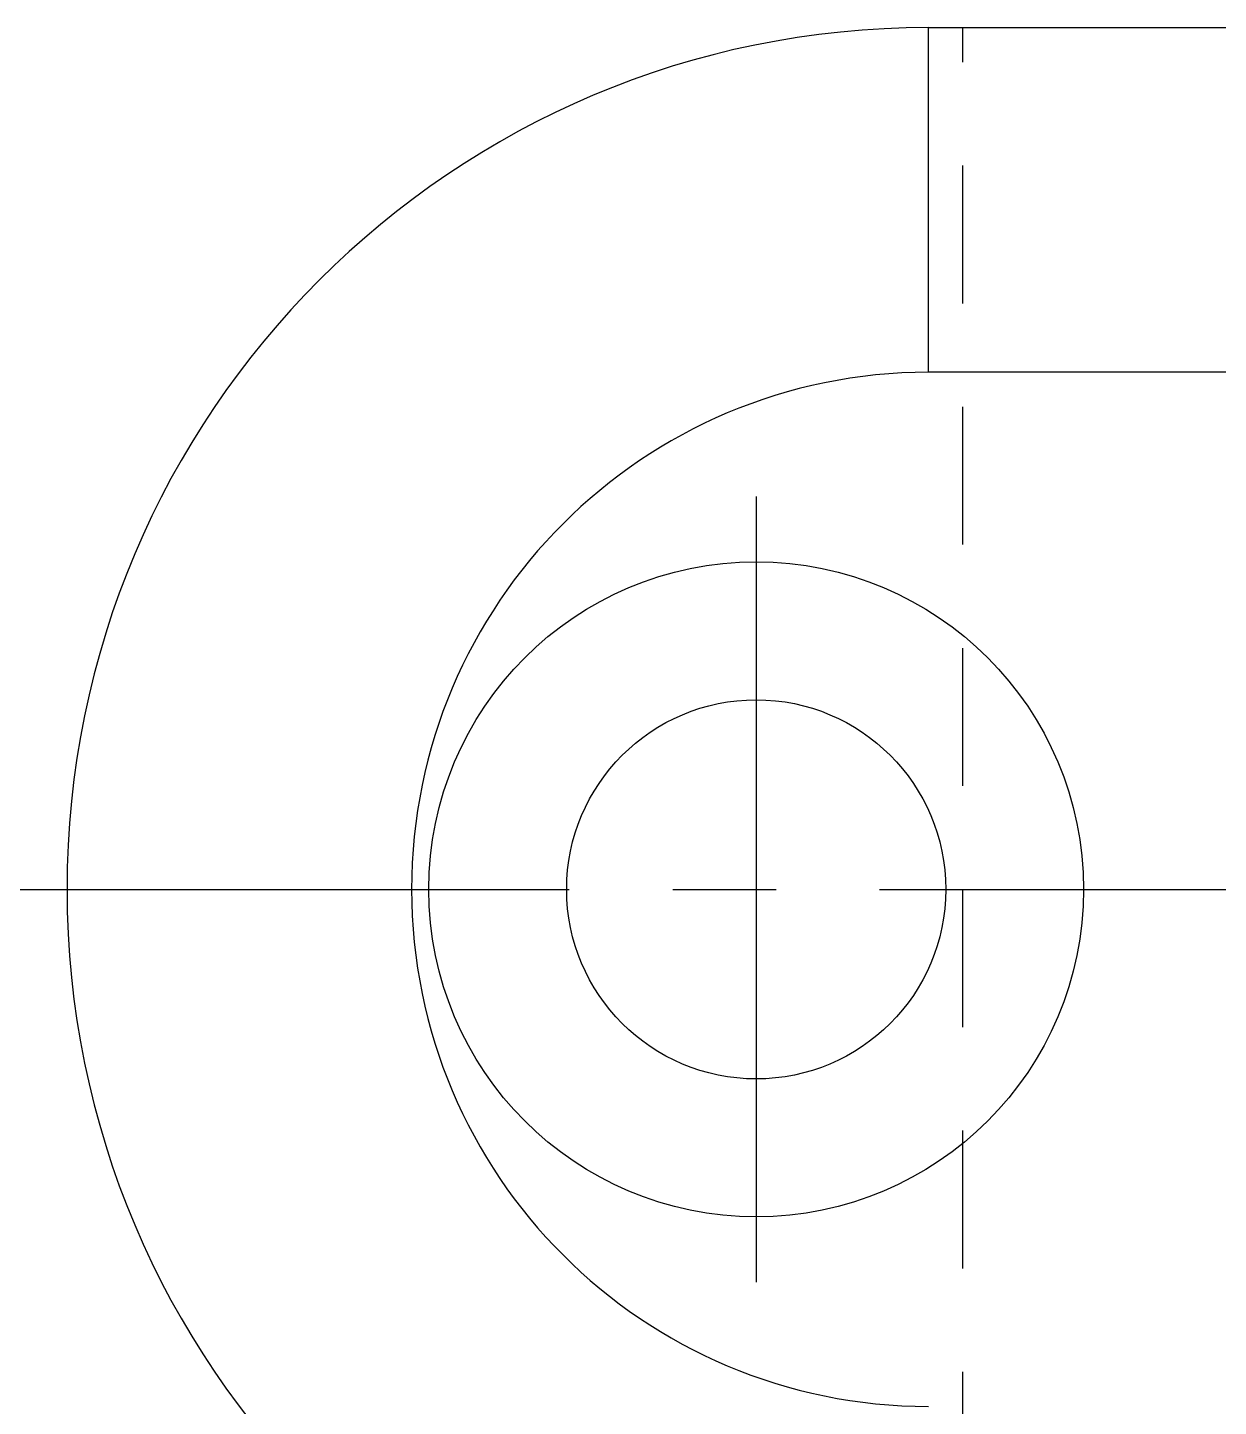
# Model space of a CAD drawing. Extents: x -21 to 142, y 71 to 261.
# Drawn here: x 65.97 to 83.25, y 136.17 to 156.17 of the extents above; entities that cross this region are included whole.
import ezdxf

# ---------------------------------------------------------------- set-up
doc = ezdxf.new("R2010")
doc.units = 0
doc.linetypes.add('CENTER', pattern=[17.5, 13, -1.5, 1.5, -1.5])
doc.linetypes.add('DASHED', pattern=[3.5, 2, -1.5])
doc.layers.get('0').update_dxf_attribs({"linetype": 'CONTINUOUS'})
doc.layers.add('CENTER', color=1, linetype='CENTER')

msp = doc.modelspace()

# ---------------------------------------------------------------- linework, layer by layer
at = {"color": 7, "linetype": 'CONTINUOUS'}
for p, q in [((79.039, 151.167), (79.039, 156.167)), ((79.039, 156.167), (94.389, 156.167)), ((87.235, 151.167), (79.039, 151.167))]:
    msp.add_line(p, q, dxfattribs=at)
at = {"color": 3, "linetype": 'DASHED'}
msp.add_line((79.539, 131.167), (79.539, 156.167), dxfattribs=at)
at = {"color": 7, "linetype": 'CONTINUOUS'}
for radius in [4.75, 2.75]:
    msp.add_circle((76.539, 143.667), radius, dxfattribs=at)
for radius in [12.5, 7.5]:
    msp.add_arc((79.039, 143.667), radius, 90, 270, dxfattribs=at)
at = {"layer": 'CENTER', "color": 1, "linetype": 'CENTER'}
for p, q in [((76.539, 149.367), (76.539, 137.967)), ((43.327, 143.667), (138.432, 143.667))]:
    msp.add_line(p, q, dxfattribs=at)

doc.saveas('drawing.dxf')
